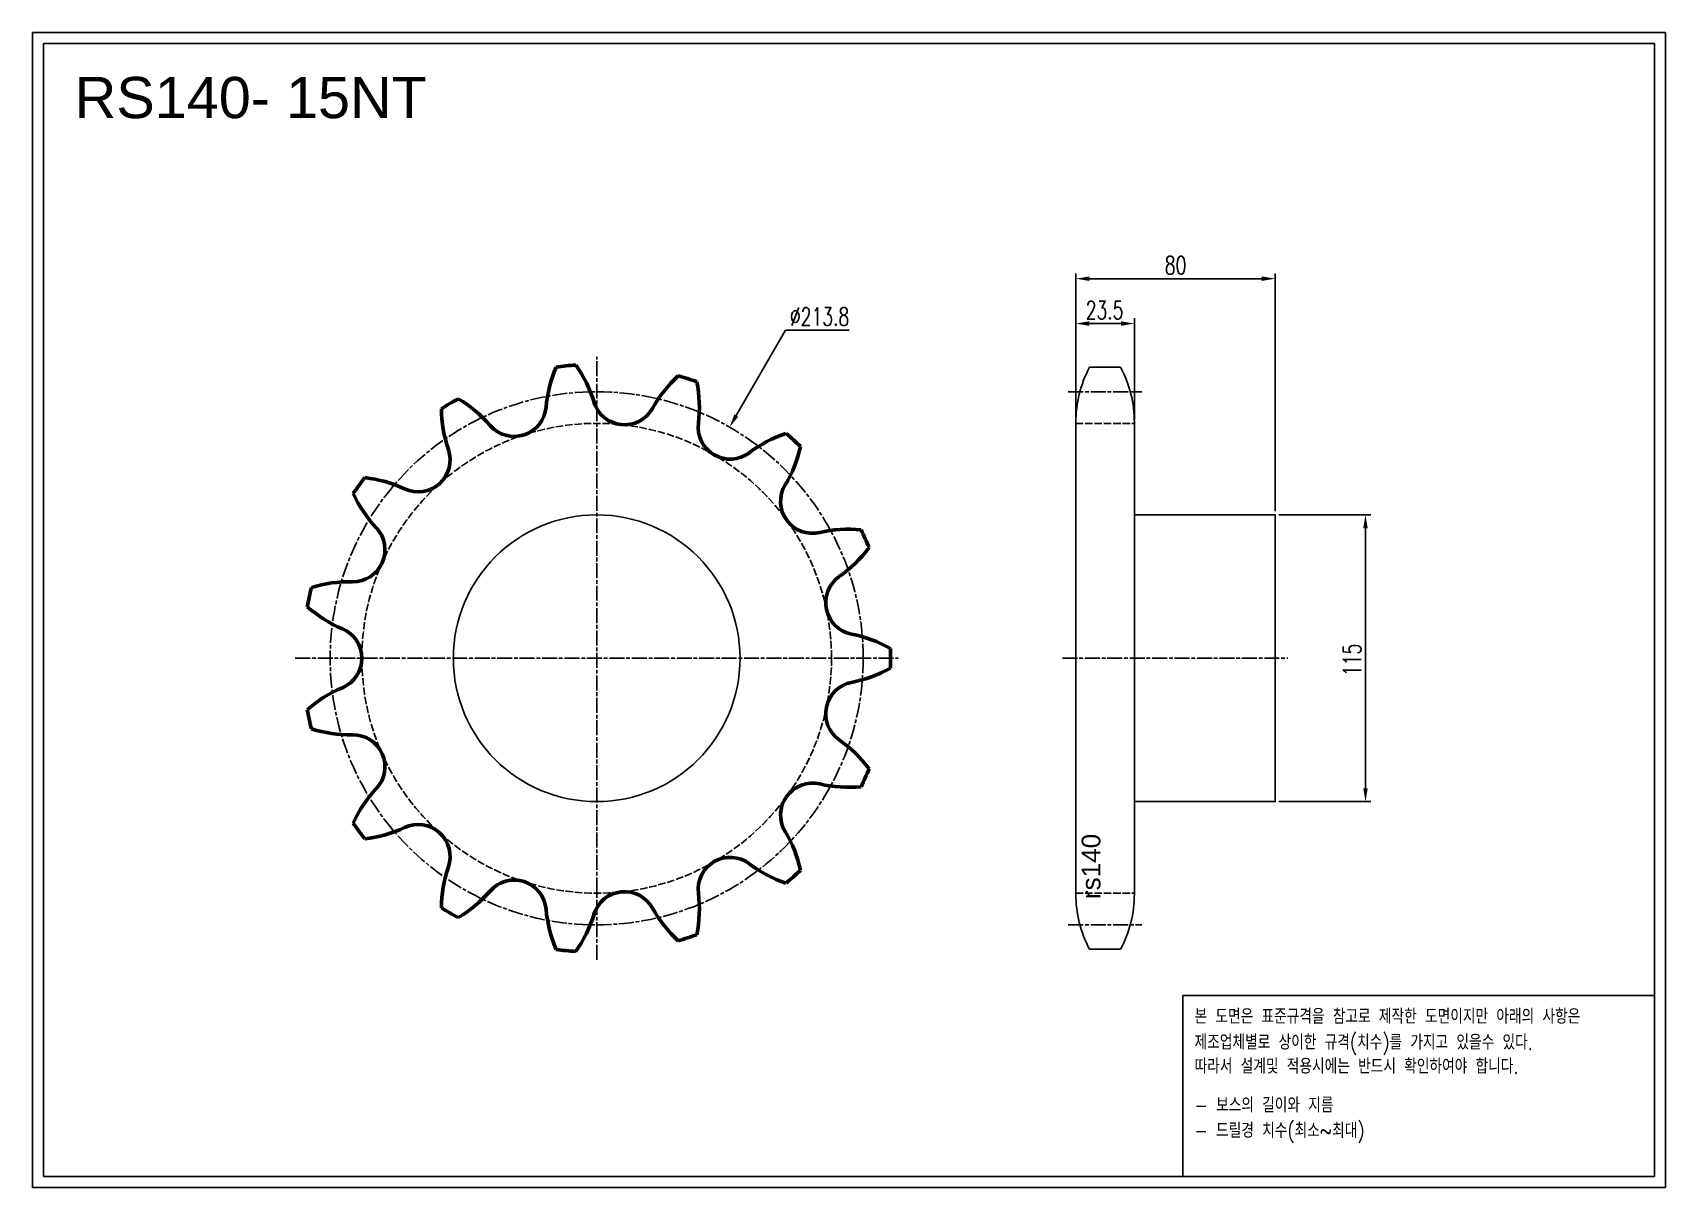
# Model space of a CAD drawing. Header units: millimetres. Extents: x 299 to 954, y 39694 to 40157.
import ezdxf

# ---------------------------------------------------------------- set-up
doc = ezdxf.new("R2010")
doc.units = ezdxf.units.MM
for name, pattern in [('AM_ISO02W050', [7.5, 6, -1.5]), ('AM_ISO02W050x2', [3.75, 3, -0.75]), ('AM_ISO08W050', [18, 12, -1.5, 3, -1.5]), ('AM_ISO08W050x2', [9, 6, -0.75, 1.5, -0.75])]:
    doc.linetypes.add(name, pattern=pattern)
for name, color, linetype, lineweight in [('AM_0N', 7, 'Continuous', 50), ('AM_3N', 6, 'AM_ISO02W050', 25), ('AM_7', 4, 'AM_ISO08W050', 25), ('AM_7N', 4, 'AM_ISO08W050', 25)]:
    doc.layers.add(name, color=color, linetype=linetype, lineweight=lineweight)
doc.layers.add('S-DIM', color=7, linetype='Continuous')
doc.styles.add('HAN', font='ROMANS.shx', dxfattribs={"width": 0.7, "bigfont": 'whgtxt.shx'})
doc.styles.add('HSG', font='SIMPLEX.shx', dxfattribs={"width": 0.7, "bigfont": 'HSG.shx'})
doc.styles.get("Standard").update_dxf_attribs({"font": 'arial.ttf'})
doc.dimstyles.new('APP16', dxfattribs={"dimscale": 3, "dimtxt": 2.4, "dimasz": 1.8, "dimexe": 0.7, "dimexo": 0.5, "dimgap": 0.6, "dimtad": 1, "dimtoh": 1, "dimdec": 1, "dimrnd": 0.01, "dimzin": 9, "dimdsep": 46, "dimtxsty": 'HSG', "dimcen": 0, "dimclrd": 1, "dimclre": 1, "dimclrt": 256, "dimazin": 2, "dimtp": 1, "dimtm": 1, "dimtfac": 0.5, "dimtdec": 1, "dimtofl": 0, "dimtmove": 0, "dimatfit": 3, "dimfxl": 0, "dimtvp": 1, "dimtolj": 2, "dimlwd": -1, "dimlwe": -1, "dimarcsym": 0})

# ---------------------------------------------------------------- blocks, each defined once
blk = doc.blocks.new('*D1')
at = {"layer": 'Defpoints', "color": 0, "transparency": 16777216}
for p in [(578.2, 39998.69), (471.59, 39813.38)]:
    blk.add_point(p, dxfattribs=at)
at = {"layer": 'S-DIM', "color": 1, "transparency": 16777216}
for p, q in [((600.61, 40037.64), (580.9, 40003.37)), ((626.17, 40037.64), (600.61, 40037.64))]:
    blk.add_line(p, q, dxfattribs=at)
blk.add_solid([(580.12, 40003.82), (581.68, 40002.92), (578.2, 39998.69)], dxfattribs=at)
at = {"layer": 'S-DIM', "transparency": 16777216, "insert": (614.29, 40043.04), "char_height": 7.2, "attachment_point": 5, "style": 'HSG'}
blk.add_mtext('\\A2;∅213.8', dxfattribs=at)
blk = doc.blocks.new('*D2')
at = {"layer": 'Defpoints', "color": 0, "transparency": 16777216}
for p in [(740.57, 40040.25), (717.07, 40000.55), (740.57, 40000.23)]:
    blk.add_point(p, dxfattribs=at)
at = {"layer": 'S-DIM', "color": 1, "transparency": 16777216}
for p, q in [((717.07, 40002.05), (717.07, 40042.35)), ((722.47, 40040.25), (735.17, 40040.25)), ((740.57, 40001.73), (740.57, 40042.35))]:
    blk.add_line(p, q, dxfattribs=at)
for points in [[(722.47, 40041.15), (722.47, 40039.35), (717.07, 40040.25)], [(735.17, 40041.15), (735.17, 40039.35), (740.57, 40040.25)]]:
    blk.add_solid(points, dxfattribs=at)
at = {"layer": 'S-DIM', "transparency": 16777216, "insert": (728.62, 40045.65), "char_height": 7.2, "attachment_point": 5, "style": 'HSG'}
blk.add_mtext('\\A2;23.5', dxfattribs=at)
blk = doc.blocks.new('*D3')
at = {"layer": 'Defpoints', "color": 0, "transparency": 16777216}
for p in [(797.07, 40058.25), (717.07, 40000.55), (797.07, 39963.53)]:
    blk.add_point(p, dxfattribs=at)
at = {"layer": 'S-DIM', "color": 1, "transparency": 16777216}
for p, q in [((717.07, 40002.05), (717.07, 40060.35)), ((797.07, 39965.03), (797.07, 40060.35)), ((722.47, 40058.25), (791.67, 40058.25))]:
    blk.add_line(p, q, dxfattribs=at)
for points in [[(722.47, 40059.15), (722.47, 40057.35), (717.07, 40058.25)], [(791.67, 40059.15), (791.67, 40057.35), (797.07, 40058.25)]]:
    blk.add_solid(points, dxfattribs=at)
at = {"layer": 'S-DIM', "transparency": 16777216, "insert": (757.07, 40063.65), "char_height": 7.2, "attachment_point": 5, "style": 'HSG'}
blk.add_mtext('\\A2;80', dxfattribs=at)
blk = doc.blocks.new('*D4')
at = {"layer": 'Defpoints', "color": 0, "transparency": 16777216}
for p in [(797.07, 39963.53), (797.07, 39848.53), (833.27, 39848.53)]:
    blk.add_point(p, dxfattribs=at)
at = {"layer": 'S-DIM', "color": 1, "transparency": 16777216}
for p, q in [((798.57, 39963.53), (835.37, 39963.53)), ((833.27, 39958.13), (833.27, 39853.93)), ((798.57, 39848.53), (835.37, 39848.53))]:
    blk.add_line(p, q, dxfattribs=at)
for points in [[(832.37, 39958.13), (834.17, 39958.13), (833.27, 39963.53)], [(832.37, 39853.93), (834.17, 39853.93), (833.27, 39848.53)]]:
    blk.add_solid(points, dxfattribs=at)
at = {"layer": 'S-DIM', "transparency": 16777216, "insert": (827.87, 39905.38), "char_height": 7.2, "attachment_point": 5, "rotation": 90, "style": 'HSG'}
blk.add_mtext('\\A2;115', dxfattribs=at)
blk = doc.blocks.new('notice1')
at = {"color": 4}
blk.add_lwpolyline([(-22142.12, 1735.9), (-22053.8, 1735.9), (-22053.8, 1702.07), (-22142.12, 1702.07)], close=True, dxfattribs=at)
at = {"color": 4, "style": 'HAN', "width": 0.8}
for s, p in [('본 도면은 표준규격을 참고로 제작한 도면이지만 아래의 사항은', (-22139.9, 1730.62)), ('제조업체별로 상이한 규격(치수)를 가지고 있을수 있다.', (-22139.9, 1725.78)), ('따라서 설계및 적용시에는 반드시 확인하여야 합니다.', (-22139.9, 1721.28)), ('- 보스의 길이와 지름', (-22139.9, 1714.03)), ('- 드릴경 치수(최소~최대)', (-22139.9, 1709.27))]:
    blk.add_text(s, height=2.7949, dxfattribs=at).set_placement(p)

msp = doc.modelspace()

# ---------------------------------------------------------------- linework, layer by layer
for p, q in [((722.61, 40022.75), (735.04, 40022.75)), ((717.07, 40000.55), (717.07, 39811.52)), ((740.57, 40000.55), (740.57, 39811.52)), ((722.61, 39789.32), (735.04, 39789.32))]:
    msp.add_line(p, q)
for points in [[(298.66, 40156.91), (953.54, 40156.91), (953.54, 39693.86), (298.66, 39693.86)], [(303.07, 40152.5), (949.13, 40152.5), (949.13, 39698.27), (303.07, 39698.27)]]:
    msp.add_lwpolyline(points, close=True)
msp.add_lwpolyline([(740.57, 39963.53), (797.07, 39963.53), (797.07, 39848.53), (740.57, 39848.53)])
msp.add_circle((524.9, 39906.03), 57.5)
for centre, start, end in [((764.37, 40000.55), 152.00824, 180), ((693.27, 40000.55), 0, 27.99176), ((764.37, 39811.52), 180, 207.99176), ((693.27, 39811.52), 332.00824, 0)]:
    msp.add_arc(centre, 47.3, start, end)
at = {"layer": 'AM_0N'}
for centre, radius, start, end in [((556.22, 40002.19), 51.82, 156.54468, 175), ((524.9, 39906.03), 117.9, 94.09734, 97.90266), ((474.27, 39993.57), 51.82, 17, 35.45532), ((592.62, 39981.13), 51.82, 132.54468, 151), ((524.9, 39906.03), 117.9, 70.09734, 73.90266), ((514.25, 40006.6), 51.82, 353, 11.45532), ((524.9, 39906.03), 117.9, 118.09734, 121.90266), ((443.04, 39965.41), 51.82, 41, 59.45532), ((536.08, 40012.47), 12.83, 197, 331), ((514.41, 40006.61), 51.82, 180.54468, 199), ((491.82, 40007.82), 12.83, 221, 355), ((578.41, 39998.72), 12.83, 173, 307), ((617.31, 39947.09), 51.82, 108.54468, 127), ((524.9, 39906.03), 117.9, 46.09734, 49.90266), ((453.28, 39985.57), 12.83, 245, 19), ((556.07, 40002.23), 51.82, 329, 347.45532), ((524.9, 39906.03), 117.9, 142.09734, 145.90266), ((425.97, 39926.98), 51.82, 65, 83.45532), ((611.48, 39968.94), 12.83, 149, 283), ((474.4, 39993.65), 51.82, 204.54468, 223), ((427.13, 39949.56), 12.83, 269, 43), ((626.02, 39905.95), 51.82, 84.54468, 103), ((524.9, 39906.03), 117.9, 22.09734, 25.90266), ((592.5, 39981.24), 51.82, 305, 323.45532), ((426, 39884.93), 51.82, 89, 107.45532), ((629.58, 39928.29), 12.83, 125, 259), ((524.9, 39906.03), 117.9, 166.09734, 169.90266), ((443.13, 39965.54), 51.82, 228.54468, 247), ((417.87, 39906.03), 12.83, 293, 67), ((617.25, 39864.83), 51.82, 60.54468, 79), ((524.9, 39906.03), 117.9, 358.09734, 1.90266), ((629.58, 39883.78), 12.83, 101, 235), ((617.25, 39947.24), 51.82, 281, 299.45532), ((443.13, 39846.53), 51.82, 113, 131.45532), ((524.9, 39906.03), 117.9, 190.09734, 193.90266), ((426, 39927.14), 51.82, 252.54468, 271), ((427.13, 39862.5), 12.83, 317, 91), ((592.5, 39830.83), 51.82, 36.54468, 55), ((524.9, 39906.03), 117.9, 334.09734, 337.90266), ((474.4, 39818.42), 51.82, 137, 155.45532), ((611.48, 39843.13), 12.83, 77, 211), ((626.02, 39906.11), 51.82, 257, 275.45532), ((524.9, 39906.03), 117.9, 214.09734, 217.90266), ((425.97, 39885.09), 51.82, 276.54468, 295), ((453.28, 39826.5), 12.83, 341, 115), ((556.07, 39809.83), 51.82, 12.54468, 31), ((578.41, 39813.35), 12.83, 53, 187), ((617.31, 39864.98), 51.82, 233, 251.45532), ((514.41, 39805.45), 51.82, 161, 179.45532), ((491.82, 39804.25), 12.83, 5, 139), ((524.9, 39906.03), 117.9, 310.09734, 313.90266), ((443.04, 39846.66), 51.82, 300.54468, 319), ((536.08, 39799.6), 12.83, 29, 163), ((514.25, 39805.47), 51.82, 348.54468, 7), ((524.9, 39906.03), 117.9, 238.09734, 241.90266), ((556.22, 39809.88), 51.82, 185, 203.45532), ((592.62, 39830.94), 51.82, 209, 227.45532), ((474.27, 39818.5), 51.82, 324.54468, 343), ((524.9, 39906.03), 117.9, 286.09734, 289.90266), ((524.9, 39906.03), 117.9, 262.09734, 265.90266)]:
    msp.add_arc(centre, radius, start, end, dxfattribs=at)
at = {"layer": 'AM_3N', "linetype": 'AM_ISO02W050x2'}
for p, q in [((717.07, 40000.23), (740.57, 40000.23)), ((717.07, 39811.84), (740.57, 39811.84))]:
    msp.add_line(p, q, dxfattribs=at)
msp.add_circle((524.9, 39906.03), 94.2, dxfattribs=at)
at = {"layer": 'AM_7', "linetype": 'AM_ISO08W050x2'}
for p, q in [((714.07, 40012.93), (743.57, 40012.93)), ((714.07, 39799.14), (743.57, 39799.14))]:
    msp.add_line(p, q, dxfattribs=at)
msp.add_circle((524.9, 39906.03), 106.9, dxfattribs=at)
at = {"layer": 'AM_7N', "linetype": 'AM_ISO08W050x2'}
for p, q in [((524.9, 39785.14), (524.9, 40026.93)), ((404, 39906.03), (645.79, 39906.03)), ((711.71, 39906.03), (802.13, 39906.03))]:
    msp.add_line(p, q, dxfattribs=at)

# ---------------------------------------------------------------- block references
at = {"xscale": 2.14200397168902, "yscale": 2.14200397168902, "zscale": 2.14200397168902}
msp.add_blockref('notice1', (48188.46, 36052.43), dxfattribs=at)

# ---------------------------------------------------------------- texts
msp.add_text('RS140- 15NT', height=16.5375).set_placement((315.53, 40122.62))
msp.add_text('rs140', height=7.5, rotation=90).set_placement((726.92, 39809.43))

# ---------------------------------------------------------------- dimensions: what is measured, and where the dimension line sits
at = {"layer": 'S-DIM'}
dim = msp.add_linear_dim(base=(797.07, 40058.25), p1=(717.07, 40000.55), p2=(797.07, 39963.53), dimstyle='APP16', dxfattribs=at)
dim.commit()
dim.dimension.update_dxf_attribs({"geometry": '*D3', "text_midpoint": (757.07, 40063.65)})
dim = msp.add_diameter_dim_2p(p1=(471.59, 39813.38), p2=(578.2, 39998.69), dimstyle='APP16', dxfattribs=at)
dim.commit()
dim.dimension.update_dxf_attribs({"geometry": '*D1', "text_midpoint": (614.29, 40037.64), "dimtype": 131})
dim = msp.add_linear_dim(base=(740.57, 40040.25), p1=(717.07, 40000.55), p2=(740.57, 40000.23), dimstyle='APP16', dxfattribs=at)
dim.commit()
dim.dimension.update_dxf_attribs({"geometry": '*D2', "text_midpoint": (728.62, 40040.25), "dimtype": 128})
dim = msp.add_linear_dim(base=(833.27, 39848.53), p1=(797.07, 39963.53), p2=(797.07, 39848.53), angle=90, dimstyle='APP16', dxfattribs=at)
dim.commit()
dim.dimension.update_dxf_attribs({"geometry": '*D4', "text_midpoint": (833.27, 39905.38), "dimtype": 128})

doc.saveas('drawing.dxf')
